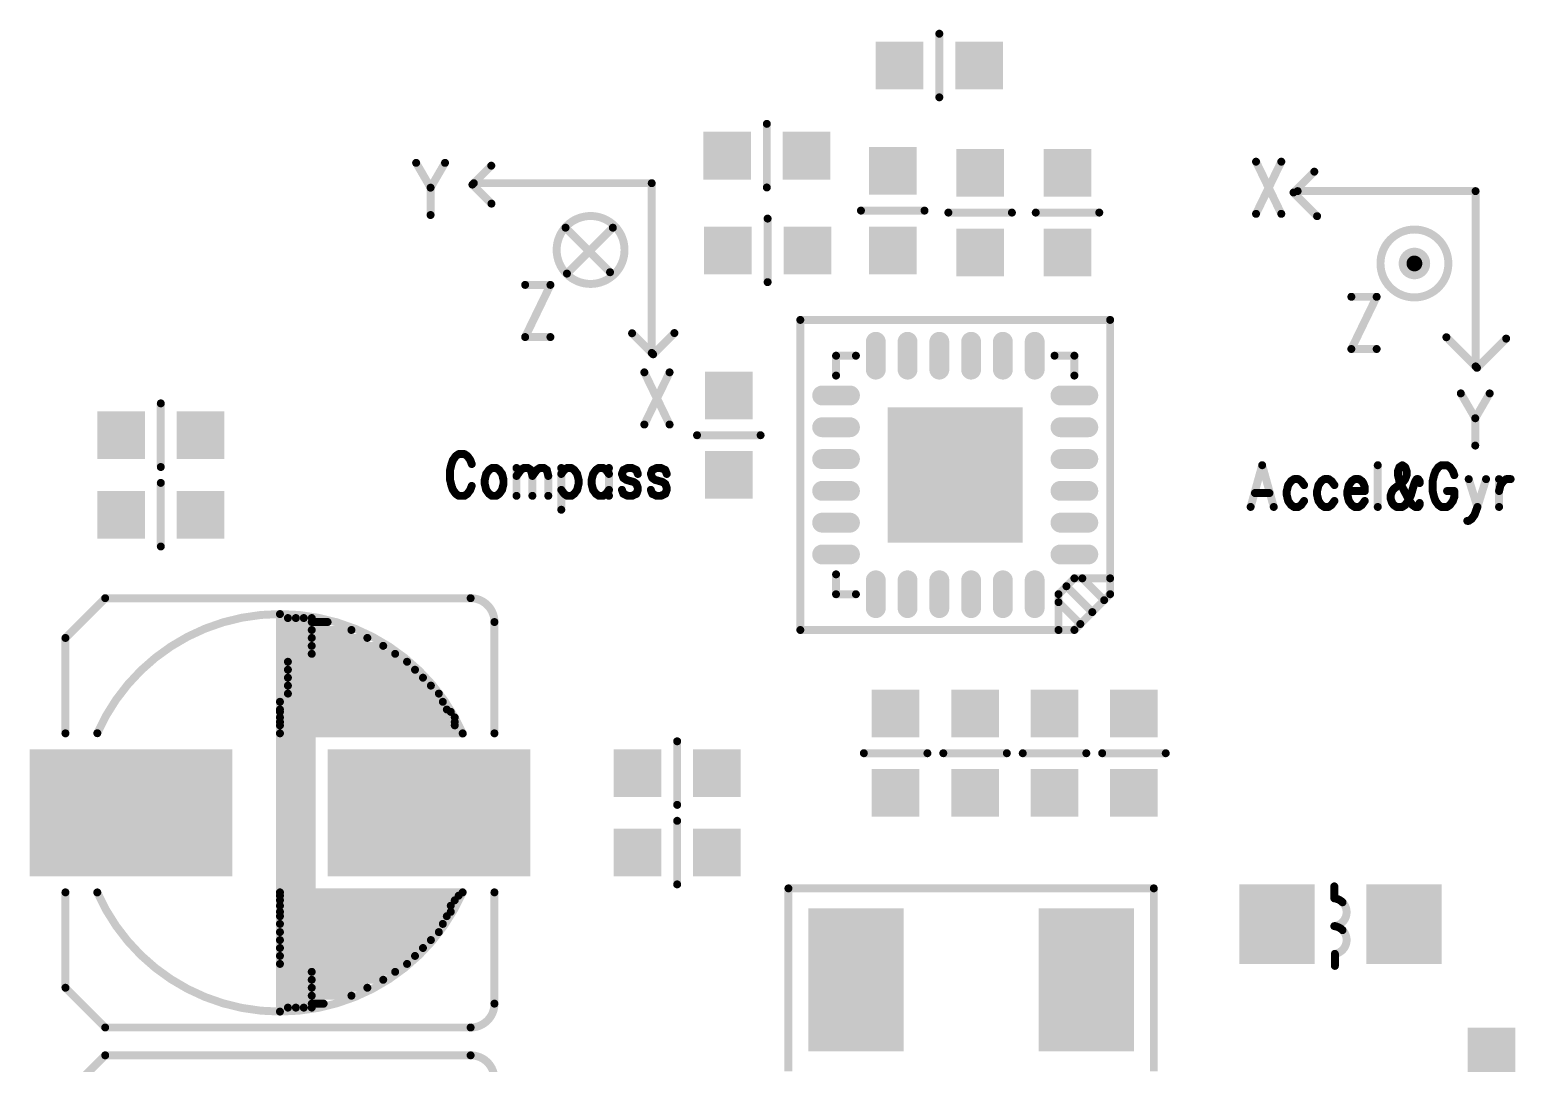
# Model space of a CAD drawing. Extents: x 97 to 206, y 100 to 175.
# Drawn here: x 140.85 to 159.55, y 130.1 to 143.1 of the extents above; entities that cross this region are included whole.
import ezdxf

# ---------------------------------------------------------------- set-up
doc = ezdxf.new("R2010")
doc.units = 0
doc.layers.get('0').update_dxf_attribs({"linetype": 'CONTINUOUS'})
doc.layers.add('MASK-TOP_PHO', color=10, linetype='CONTINUOUS')
doc.layers.add('SILK-TOP_PHO', color=9, linetype='CONTINUOUS')

# ---------------------------------------------------------------- blocks, each defined once
blk = doc.blocks.new('ROUND_1')
at = {"const_width": 0.050038}
blk.add_lwpolyline([(-0.025018, 0, 1), (0.025018, 0, 1)], format="xyb", close=True, dxfattribs=at)
blk = doc.blocks.new('SQUARE_191')
blk.add_solid([(0.299974, 0.299974), (0.299974, -0.299974), (-0.299974, 0.299974), (-0.299974, -0.299974)])
blk = doc.blocks.new('SQUARE_195')
blk.add_solid([(0.85001, 0.85001), (0.85001, -0.85001), (-0.85001, 0.85001), (-0.85001, -0.85001)])
blk = doc.blocks.new('SQUARE_28')
blk.add_solid([(0.799972, 0.799972), (0.799972, -0.799972), (-0.799972, 0.799972), (-0.799972, -0.799972)])
blk = doc.blocks.new('SQUARE_48')
blk.add_solid([(0.599948, 0.599948), (0.599948, -0.599948), (-0.599948, 0.599948), (-0.599948, -0.599948)])
blk = doc.blocks.new('SQUARE_166')
blk.add_solid([(0.47498, 0.47498), (0.47498, -0.47498), (-0.47498, 0.47498), (-0.47498, -0.47498)])
blk = doc.blocks.new('ROUND_194')
at = {"const_width": 0.124968}
blk.add_lwpolyline([(-0.062484, 0, 1), (0.062484, 0, 1)], format="xyb", close=True, dxfattribs=at)

msp = doc.modelspace()

# ---------------------------------------------------------------- linework, layer by layer
at = {"layer": 'MASK-TOP_PHO'}
for points, const_width in [([(151.500078, 138.82497), (151.500078, 139.174982)], 0.249936), ([(151.899874, 138.82497), (151.899874, 139.174982)], 0.249936), ([(152.299924, 138.82497), (152.299924, 139.174982)], 0.249936), ([(152.699974, 138.82497), (152.699974, 139.174982)], 0.249936), ([(153.100024, 138.82497), (153.100024, 139.174982)], 0.249936), ([(153.500074, 138.82497), (153.500074, 139.174982)], 0.249936), ([(151.174958, 138.500104), (150.824946, 138.500104)], 0.249936), ([(154.174952, 138.500104), (153.82494, 138.500104)], 0.249936), ([(151.174958, 138.100054), (150.824946, 138.100054)], 0.249936), ([(154.174952, 138.100054), (153.82494, 138.100054)], 0.249936), ([(151.174958, 137.700004), (150.824946, 137.700004)], 0.249936), ([(154.174952, 137.700004), (153.82494, 137.700004)], 0.249936), ([(151.174958, 137.299954), (150.824946, 137.299954)], 0.249936), ([(154.174952, 137.299954), (153.82494, 137.299954)], 0.249936), ([(151.174958, 136.899904), (150.824946, 136.899904)], 0.249936), ([(154.174952, 136.899904), (153.82494, 136.899904)], 0.249936), ([(151.174958, 136.500108), (150.824946, 136.500108)], 0.249936), ([(154.174952, 136.500108), (153.82494, 136.500108)], 0.249936), ([(151.500078, 135.824976), (151.500078, 136.174988)], 0.249936), ([(151.899874, 135.824976), (151.899874, 136.174988)], 0.249936), ([(152.299924, 135.824976), (152.299924, 136.174988)], 0.249936), ([(152.699974, 135.824976), (152.699974, 136.174988)], 0.249936), ([(153.100024, 135.824976), (153.100024, 136.174988)], 0.249936), ([(153.500074, 135.824976), (153.500074, 136.174988)], 0.249936), ([(142.599918, 133.249924), (141.649958, 133.249924)], 1.599944), ([(146.349974, 133.249924), (145.400014, 133.249924)], 1.599944), ([(156.550106, 131.875022), (156.550106, 131.824984)], 0.94996), ([(158.150052, 131.875022), (158.150052, 131.824984)], 0.94996), ([(151.249888, 130.849878), (151.249888, 131.45008)], 1.199896), ([(154.15006, 130.849878), (154.15006, 131.45008)], 1.199896)]:
    msp.add_lwpolyline(points, dxfattribs=dict(at, const_width=const_width))
at = {"layer": 'SILK-TOP_PHO', "const_width": 0.100076}
for points in [[(152.299924, 142.249906), (152.299924, 143.050006)], [(150.128478, 141.116304), (150.128478, 141.91615)], [(145.713958, 141.425676), (145.895822, 141.113256)], [(146.077686, 141.425676), (145.895822, 141.113256)], [(146.422618, 141.152626), (146.660108, 141.390116)], [(156.604462, 140.784326), (156.286454, 141.440662)], [(156.286454, 140.784326), (156.604462, 141.440662)], [(146.662394, 140.912596), (146.422618, 141.152626)], [(148.679916, 141.169898), (146.43989, 141.169898)], [(148.679916, 139.035028), (148.679916, 141.169898)], [(156.757624, 141.05255), (157.020006, 141.314932)], [(145.895822, 141.113256), (145.895822, 140.769594)], [(157.055058, 140.755116), (156.757624, 141.05255)], [(159.049974, 141.070076), (156.809948, 141.070076)], [(159.049974, 138.865102), (159.049974, 141.070076)], [(151.313388, 140.824966), (152.113488, 140.824966)], [(152.413462, 140.800074), (153.213562, 140.800074)], [(153.513536, 140.800074), (154.313382, 140.800074)], [(148.154898, 140.050012), (147.595082, 140.610082)], [(147.612608, 140.032486), (148.18995, 140.610082)], [(150.138384, 139.925044), (150.138384, 140.72489)], [(147.08632, 139.234418), (147.404582, 139.8905)], [(147.404582, 139.8905), (147.08632, 139.8905)], [(157.48635, 139.084304), (157.804612, 139.74064)], [(157.804612, 139.74064), (157.48635, 139.74064)], [(148.697442, 139.017502), (148.43252, 139.282424)], [(148.964904, 139.284964), (148.697442, 139.017502)], [(150.550118, 135.549894), (150.550118, 139.450064)], [(150.550118, 139.450064), (154.450034, 139.450064)], [(154.450034, 139.450064), (154.450034, 135.999982)], [(147.404582, 139.234418), (147.08632, 139.234418)], [(157.804612, 139.084304), (157.48635, 139.084304)], [(159.0675, 138.847576), (158.682436, 139.232386)], [(159.435038, 139.215114), (159.0675, 138.847576)], [(150.999952, 138.75004), (150.999952, 138.999976)], [(150.999952, 138.999976), (151.249888, 138.999976)], [(153.75001, 138.999976), (153.999946, 138.999976)], [(153.999946, 138.999976), (153.999946, 138.75004)], [(148.904452, 138.134344), (148.586444, 138.79068)], [(148.586444, 138.134344), (148.904452, 138.79068)], [(158.864046, 138.525758), (159.045656, 138.213338)], [(159.22752, 138.525758), (159.045656, 138.213338)], [(142.500096, 137.599928), (142.500096, 138.400028)], [(159.045656, 138.213338), (159.045656, 137.869422)], [(150.049992, 137.999978), (149.249892, 137.999978)], [(146.159474, 137.63752), (146.141186, 137.56259)], [(146.177508, 137.687558), (146.159474, 137.63752)], [(146.21383, 137.737596), (146.177508, 137.687558)], [(146.250406, 137.762488), (146.21383, 137.737596)], [(146.32305, 137.762488), (146.250406, 137.762488)], [(146.359372, 137.737596), (146.32305, 137.762488)], [(146.395694, 137.687558), (146.359372, 137.737596)], [(146.413982, 137.63752), (146.395694, 137.687558)], [(146.66849, 137.587482), (146.632168, 137.56259)], [(146.7231, 137.587482), (146.66849, 137.587482)], [(146.759422, 137.56259), (146.7231, 137.587482)], [(146.977608, 137.587482), (146.977608, 137.23747)], [(147.032218, 137.56259), (147.06854, 137.587482)], [(147.06854, 137.587482), (147.122896, 137.587482)], [(147.122896, 137.587482), (147.159472, 137.56259)], [(147.232116, 137.56259), (147.268438, 137.587482)], [(147.268438, 137.587482), (147.323048, 137.587482)], [(147.323048, 137.587482), (147.35937, 137.56259)], [(147.541234, 137.587482), (147.541234, 137.062464)], [(147.577556, 137.56259), (147.613878, 137.587482)], [(147.613878, 137.587482), (147.668488, 137.587482)], [(147.668488, 137.587482), (147.70481, 137.56259)], [(148.013928, 137.587482), (147.977606, 137.56259)], [(148.068538, 137.587482), (148.013928, 137.587482)], [(148.10486, 137.56259), (148.068538, 137.587482)], [(148.141182, 137.587482), (148.141182, 137.23747)], [(148.377656, 137.587482), (148.323046, 137.56259)], [(148.432012, 137.587482), (148.377656, 137.587482)], [(148.486622, 137.56259), (148.432012, 137.587482)], [(148.74113, 137.587482), (148.686774, 137.56259)], [(148.79574, 137.587482), (148.74113, 137.587482)], [(148.85035, 137.56259), (148.79574, 137.587482)], [(156.363924, 137.622534), (156.218382, 137.097516)], [(156.363924, 137.622534), (156.509466, 137.097516)], [(157.818582, 137.622534), (157.818582, 137.097516)], [(158.091124, 137.597642), (158.07309, 137.547604)], [(158.127446, 137.622534), (158.091124, 137.597642)], [(158.164022, 137.597642), (158.127446, 137.622534)], [(158.182056, 137.547604), (158.164022, 137.597642)], [(158.582106, 137.597642), (158.545784, 137.547604)], [(158.618428, 137.622534), (158.582106, 137.597642)], [(158.691072, 137.622534), (158.618428, 137.622534)], [(158.727648, 137.597642), (158.691072, 137.622534)], [(158.76397, 137.547604), (158.727648, 137.597642)], [(142.500096, 136.59993), (142.500096, 137.40003)], [(146.141186, 137.56259), (146.141186, 137.437622)], [(146.141186, 137.437622), (146.159474, 137.362438)], [(146.595846, 137.512552), (146.577558, 137.437622)], [(146.577558, 137.437622), (146.577558, 137.387584)], [(146.632168, 137.56259), (146.595846, 137.512552)], [(146.795744, 137.512552), (146.759422, 137.56259)], [(146.814032, 137.437622), (146.795744, 137.512552)], [(146.814032, 137.387584), (146.814032, 137.437622)], [(146.977608, 137.487406), (147.032218, 137.56259)], [(147.159472, 137.56259), (147.177506, 137.487406)], [(147.177506, 137.487406), (147.232116, 137.56259)], [(147.177506, 137.487406), (147.177506, 137.23747)], [(147.35937, 137.56259), (147.377658, 137.487406)], [(147.377658, 137.487406), (147.377658, 137.23747)], [(147.541234, 137.512552), (147.577556, 137.56259)], [(147.70481, 137.56259), (147.741132, 137.512552)], [(147.741132, 137.512552), (147.75942, 137.437622)], [(147.75942, 137.437622), (147.75942, 137.387584)], [(147.941284, 137.512552), (147.922996, 137.437622)], [(147.922996, 137.437622), (147.922996, 137.387584)], [(147.977606, 137.56259), (147.941284, 137.512552)], [(148.141182, 137.512552), (148.10486, 137.56259)], [(148.323046, 137.56259), (148.304758, 137.512552)], [(148.304758, 137.512552), (148.323046, 137.462514)], [(148.323046, 137.462514), (148.359368, 137.437622)], [(148.359368, 137.437622), (148.4503, 137.412476)], [(148.4503, 137.412476), (148.486622, 137.387584)], [(148.50491, 137.512552), (148.486622, 137.56259)], [(148.686774, 137.56259), (148.668486, 137.512552)], [(148.668486, 137.512552), (148.686774, 137.462514)], [(148.686774, 137.462514), (148.723096, 137.437622)], [(148.723096, 137.437622), (148.814028, 137.412476)], [(148.814028, 137.412476), (148.85035, 137.387584)], [(148.868384, 137.512552), (148.85035, 137.56259)], [(156.727652, 137.422636), (156.691076, 137.372598)], [(156.763974, 137.447528), (156.727652, 137.422636)], [(156.818584, 137.447528), (156.763974, 137.447528)], [(156.854906, 137.422636), (156.818584, 137.447528)], [(156.891228, 137.372598), (156.854906, 137.422636)], [(157.109414, 137.422636), (157.073092, 137.372598)], [(157.145736, 137.447528), (157.109414, 137.422636)], [(157.200346, 137.447528), (157.145736, 137.447528)], [(157.236668, 137.422636), (157.200346, 137.447528)], [(157.27299, 137.372598), (157.236668, 137.422636)], [(157.491176, 137.422636), (157.454854, 137.372598)], [(157.527498, 137.447528), (157.491176, 137.422636)], [(157.582108, 137.447528), (157.527498, 137.447528)], [(157.61843, 137.422636), (157.582108, 137.447528)], [(157.636718, 137.39749), (157.61843, 137.422636)], [(157.654752, 137.347706), (157.636718, 137.39749)], [(158.01848, 137.32256), (158.145734, 137.422636)], [(158.07309, 137.547604), (158.07309, 137.497566)], [(158.07309, 137.497566), (158.091124, 137.422636)], [(158.091124, 137.422636), (158.127446, 137.347706)], [(158.145734, 137.422636), (158.164022, 137.447528)], [(158.164022, 137.447528), (158.182056, 137.497566)], [(158.182056, 137.497566), (158.182056, 137.547604)], [(158.291276, 137.422636), (158.272988, 137.372598)], [(158.30931, 137.447528), (158.291276, 137.422636)], [(158.327598, 137.447528), (158.30931, 137.447528)], [(158.345632, 137.422636), (158.327598, 137.447528)], [(158.345632, 137.39749), (158.345632, 137.422636)], [(158.527496, 137.497566), (158.509462, 137.422636)], [(158.509462, 137.422636), (158.509462, 137.297668)], [(158.545784, 137.547604), (158.527496, 137.497566)], [(158.782004, 137.497566), (158.76397, 137.547604)], [(158.963868, 137.447528), (159.073088, 137.097516)], [(159.182054, 137.447528), (159.073088, 137.097516)], [(159.34563, 137.447528), (159.34563, 137.097516)], [(159.363918, 137.372598), (159.40024, 137.422636)], [(159.40024, 137.422636), (159.436562, 137.447528)], [(159.436562, 137.447528), (159.491172, 137.447528)], [(146.159474, 137.362438), (146.177508, 137.3124)], [(146.177508, 137.3124), (146.21383, 137.262616)], [(146.21383, 137.262616), (146.250406, 137.23747)], [(146.250406, 137.23747), (146.32305, 137.23747)], [(146.32305, 137.23747), (146.359372, 137.262616)], [(146.359372, 137.262616), (146.395694, 137.3124)], [(146.395694, 137.3124), (146.413982, 137.362438)], [(146.577558, 137.387584), (146.595846, 137.3124)], [(146.595846, 137.3124), (146.632168, 137.262616)], [(146.632168, 137.262616), (146.66849, 137.23747)], [(146.66849, 137.23747), (146.7231, 137.23747)], [(146.7231, 137.23747), (146.759422, 137.262616)], [(146.759422, 137.262616), (146.795744, 137.3124)], [(146.795744, 137.3124), (146.814032, 137.387584)], [(147.577556, 137.262616), (147.541234, 137.3124)], [(147.613878, 137.23747), (147.577556, 137.262616)], [(147.668488, 137.23747), (147.613878, 137.23747)], [(147.70481, 137.262616), (147.668488, 137.23747)], [(147.741132, 137.3124), (147.70481, 137.262616)], [(147.75942, 137.387584), (147.741132, 137.3124)], [(147.922996, 137.387584), (147.941284, 137.3124)], [(147.941284, 137.3124), (147.977606, 137.262616)], [(147.977606, 137.262616), (148.013928, 137.23747)], [(148.013928, 137.23747), (148.068538, 137.23747)], [(148.068538, 137.23747), (148.10486, 137.262616)], [(148.10486, 137.262616), (148.141182, 137.3124)], [(148.323046, 137.262616), (148.304758, 137.3124)], [(148.377656, 137.23747), (148.323046, 137.262616)], [(148.432012, 137.23747), (148.377656, 137.23747)], [(148.486622, 137.262616), (148.432012, 137.23747)], [(148.486622, 137.387584), (148.50491, 137.337546)], [(148.50491, 137.3124), (148.486622, 137.262616)], [(148.50491, 137.337546), (148.50491, 137.3124)], [(148.686774, 137.262616), (148.668486, 137.3124)], [(148.74113, 137.23747), (148.686774, 137.262616)], [(148.79574, 137.23747), (148.74113, 137.23747)], [(148.85035, 137.262616), (148.79574, 137.23747)], [(148.85035, 137.387584), (148.868384, 137.337546)], [(148.868384, 137.3124), (148.85035, 137.262616)], [(148.868384, 137.337546), (148.868384, 137.3124)], [(156.272992, 137.272522), (156.454856, 137.272522)], [(156.691076, 137.372598), (156.673042, 137.297668)], [(156.673042, 137.297668), (156.673042, 137.24763)], [(156.673042, 137.24763), (156.691076, 137.1727)], [(157.073092, 137.372598), (157.054804, 137.297668)], [(157.054804, 137.297668), (157.054804, 137.24763)], [(157.054804, 137.24763), (157.073092, 137.1727)], [(157.454854, 137.372598), (157.436566, 137.297668)], [(157.436566, 137.297668), (157.654752, 137.297668)], [(157.436566, 137.297668), (157.436566, 137.24763)], [(157.436566, 137.24763), (157.454854, 137.1727)], [(157.654752, 137.297668), (157.654752, 137.347706)], [(157.982158, 137.24763), (158.000192, 137.297668)], [(157.982158, 137.197592), (157.982158, 137.24763)], [(158.000192, 137.297668), (158.01848, 137.32256)], [(158.127446, 137.347706), (158.218378, 137.1727)], [(158.236666, 137.24763), (158.200344, 137.1727)], [(158.272988, 137.372598), (158.236666, 137.24763)], [(158.509462, 137.297668), (158.527496, 137.222484)], [(158.527496, 137.222484), (158.545784, 137.1727)], [(158.691072, 137.297668), (158.782004, 137.297668)], [(158.76397, 137.1727), (158.782004, 137.222484)], [(158.782004, 137.222484), (158.782004, 137.297668)], [(159.34563, 137.297668), (159.363918, 137.372598)], [(156.691076, 137.1727), (156.727652, 137.122662)], [(156.727652, 137.122662), (156.763974, 137.097516)], [(156.763974, 137.097516), (156.818584, 137.097516)], [(156.818584, 137.097516), (156.854906, 137.122662)], [(156.854906, 137.122662), (156.891228, 137.1727)], [(157.073092, 137.1727), (157.109414, 137.122662)], [(157.109414, 137.122662), (157.145736, 137.097516)], [(157.145736, 137.097516), (157.200346, 137.097516)], [(157.200346, 137.097516), (157.236668, 137.122662)], [(157.236668, 137.122662), (157.27299, 137.1727)], [(157.454854, 137.1727), (157.491176, 137.122662)], [(157.491176, 137.122662), (157.527498, 137.097516)], [(157.527498, 137.097516), (157.582108, 137.097516)], [(157.582108, 137.097516), (157.61843, 137.122662)], [(157.61843, 137.122662), (157.654752, 137.1727)], [(158.000192, 137.147554), (157.982158, 137.197592)], [(158.01848, 137.122662), (158.000192, 137.147554)], [(158.054802, 137.097516), (158.01848, 137.122662)], [(158.127446, 137.097516), (158.054802, 137.097516)], [(158.164022, 137.122662), (158.127446, 137.097516)], [(158.200344, 137.1727), (158.164022, 137.122662)], [(158.218378, 137.1727), (158.254954, 137.122662)], [(158.254954, 137.122662), (158.291276, 137.097516)], [(158.291276, 137.097516), (158.327598, 137.097516)], [(158.327598, 137.097516), (158.345632, 137.122662)], [(158.345632, 137.122662), (158.345632, 137.147554)], [(158.545784, 137.1727), (158.582106, 137.122662)], [(158.582106, 137.122662), (158.618428, 137.097516)], [(158.618428, 137.097516), (158.691072, 137.097516)], [(158.691072, 137.097516), (158.727648, 137.122662)], [(158.727648, 137.122662), (158.76397, 137.1727)], [(159.073088, 137.097516), (159.036766, 136.997694)], [(158.963868, 136.92251), (158.945834, 136.92251)], [(159.00019, 136.947656), (158.963868, 136.92251)], [(159.036766, 136.997694), (159.00019, 136.947656)], [(150.999952, 135.999982), (150.999952, 136.249918)], [(153.999946, 136.19988), (153.800048, 135.999982)], [(153.900124, 136.100058), (154.22499, 135.774938)], [(153.999946, 136.19988), (154.450034, 136.19988)], [(154.100022, 136.19988), (154.375104, 135.925052)], [(141.800072, 135.949944), (141.299946, 135.450072)], [(146.400012, 135.949944), (141.800072, 135.949944)], [(151.249888, 135.999982), (150.999952, 135.999982)], [(153.800048, 135.999982), (153.800048, 135.549894)], [(153.800048, 135.899906), (154.074876, 135.625078)], [(154.450034, 135.999982), (153.999946, 135.549894)], [(143.999966, 130.750056), (143.999966, 135.750046)], [(144.100042, 130.800094), (144.100042, 135.700008)], [(144.200118, 135.700008), (144.200118, 130.800094)], [(144.29994, 130.800094), (144.29994, 135.700008)], [(144.400016, 130.800094), (144.400016, 135.700008)], [(144.400016, 135.64997), (144.599914, 135.64997)], [(144.400016, 135.549894), (144.899888, 135.549894)], [(146.699986, 134.249922), (146.699986, 135.64997)], [(153.999946, 135.549894), (150.550118, 135.549894)], [(141.299946, 135.450072), (141.299946, 134.249922)], [(144.400016, 135.450072), (145.10004, 135.450072)], [(144.400016, 135.349996), (145.299938, 135.349996)], [(144.100042, 135.150098), (145.599912, 135.150098)], [(144.400016, 135.24992), (145.450052, 135.24992)], [(144.100042, 135.050022), (145.699988, 135.050022)], [(144.100042, 134.949946), (145.800064, 134.949946)], [(144.100042, 134.850124), (145.899886, 134.850124)], [(143.999966, 134.646924), (146.05, 134.646924)], [(144.100042, 134.750048), (145.999962, 134.750048)], [(143.999966, 134.549896), (146.100038, 134.549896)], [(143.999966, 134.519924), (146.150076, 134.519924)], [(146.200114, 134.450074), (143.999966, 134.450074)], [(143.999966, 134.392924), (146.200114, 134.392924)], [(143.999966, 134.349998), (146.200114, 134.349998)], [(143.999966, 134.249922), (146.299936, 134.249922)], [(148.999956, 133.35), (148.999956, 134.1501)], [(152.150064, 133.999986), (151.349964, 133.999986)], [(153.150062, 133.999986), (152.349962, 133.999986)], [(154.15006, 133.999986), (153.34996, 133.999986)], [(155.150058, 133.999986), (154.349958, 133.999986)], [(148.999956, 133.150102), (148.999956, 132.350002)], [(141.299946, 132.249926), (141.299946, 131.05003)], [(146.299936, 132.249926), (143.999966, 132.249926)], [(143.999966, 132.208524), (146.249898, 132.208524)], [(146.699986, 130.849878), (146.699986, 132.249926)], [(154.999944, 132.299964), (150.400004, 132.299964)], [(150.400004, 132.299964), (150.400004, 129.999994)], [(154.999944, 129.999994), (154.999944, 132.299964)], [(157.271974, 132.174996), (157.271974, 132.32511)], [(146.200114, 132.150104), (143.999966, 132.150104)], [(143.999966, 132.081524), (146.150076, 132.081524)], [(143.999966, 132.005324), (146.150076, 132.005324)], [(143.999966, 131.949952), (146.100038, 131.949952)], [(143.999966, 131.852924), (146.05, 131.852924)], [(157.271974, 131.824984), (157.279086, 131.826)], [(143.999966, 131.750054), (145.999962, 131.750054)], [(143.999966, 131.649978), (145.899886, 131.649978)], [(143.999966, 131.549902), (145.800064, 131.549902)], [(143.999966, 131.45008), (145.699988, 131.45008)], [(157.279086, 131.325112), (157.279086, 131.475988)], [(143.999966, 131.350004), (145.599912, 131.350004)], [(144.400016, 131.249928), (145.450052, 131.249928)], [(141.299946, 131.05003), (141.800072, 130.549904)], [(144.400016, 131.150106), (145.299938, 131.150106)], [(144.400016, 131.05003), (145.10004, 131.05003)], [(144.400016, 130.949954), (144.899888, 130.949954)], [(144.400016, 130.849878), (144.549876, 130.849878)], [(141.800072, 130.549904), (146.400012, 130.549904)], [(141.800072, 130.199892), (141.299946, 129.70002)], [(146.400012, 130.199892), (141.800072, 130.199892)]]:
    msp.add_lwpolyline(points, dxfattribs=at)
for points in [[(147.482814, 140.32992, 1), (148.33727, 140.32992, 1)], [(157.852872, 140.159994, 1), (158.707328, 140.159994, 1)], [(158.131764, 140.159994, 1), (158.428436, 140.159994, 1)], [(158.201868, 140.159994, 1), (158.358332, 140.159994, 1)], [(158.230824, 140.159994, 1), (158.329376, 140.159994, 1)], [(158.245302, 140.159994, 1), (158.314898, 140.159994, 1)]]:
    msp.add_lwpolyline(points, format="xyb", close=True, dxfattribs=at)
for points in [[(146.699986, 135.64997, 0.4142136), (146.400012, 135.949944)], [(146.300952, 134.247636, 0.6524818), (141.700758, 134.2517)], [(141.700504, 132.249164, 0.6518979), (146.299682, 132.249164)], [(157.375098, 132.124958, 0.1665041), (157.271982, 132.175068)], [(157.279086, 131.826, 0.6090182), (157.375098, 132.124958)], [(157.375098, 131.774946, 0.1665041), (157.271982, 131.825056)], [(157.279086, 131.475988, 0.6090182), (157.375098, 131.774946)], [(146.400012, 130.549904, 0.4142136), (146.699986, 130.849878)], [(146.699986, 129.899918, 0.4142136), (146.400012, 130.199892)]]:
    msp.add_lwpolyline(points, format="xyb", dxfattribs=at)

# ---------------------------------------------------------------- block references
at = {"layer": 'MASK-TOP_PHO'}
for name, p in [('SQUARE_191', (151.800052, 142.649956)), ('SQUARE_191', (152.80005, 142.649956)), ('SQUARE_191', (149.628352, 141.5161)), ('SQUARE_191', (150.62835, 141.5161)), ('SQUARE_191', (151.713438, 141.325092)), ('SQUARE_191', (152.813512, 141.299946)), ('SQUARE_191', (153.913586, 141.299946)), ('SQUARE_191', (149.638512, 140.325094)), ('SQUARE_191', (150.63851, 140.325094)), ('SQUARE_191', (151.713438, 140.325094)), ('SQUARE_191', (152.813512, 140.299948)), ('SQUARE_191', (153.913586, 140.299948)), ('ROUND_194', (151.500078, 139.174982)), ('ROUND_194', (151.899874, 139.174982)), ('ROUND_194', (152.299924, 139.174982)), ('ROUND_194', (152.699974, 139.174982)), ('ROUND_194', (153.100024, 139.174982)), ('ROUND_194', (153.500074, 139.174982)), ('ROUND_194', (151.500078, 138.82497)), ('ROUND_194', (151.899874, 138.82497)), ('ROUND_194', (152.299924, 138.82497)), ('ROUND_194', (152.699974, 138.82497)), ('ROUND_194', (153.100024, 138.82497)), ('ROUND_194', (153.500074, 138.82497)), ('SQUARE_191', (149.649942, 138.500104)), ('ROUND_194', (150.824946, 138.500104)), ('ROUND_194', (151.174958, 138.500104)), ('ROUND_194', (153.82494, 138.500104)), ('ROUND_194', (154.174952, 138.500104)), ('SQUARE_191', (141.99997, 137.999978)), ('SQUARE_191', (142.999968, 137.999978)), ('ROUND_194', (150.824946, 138.100054)), ('ROUND_194', (151.174958, 138.100054)), ('SQUARE_195', (152.500076, 137.500106)), ('ROUND_194', (153.82494, 138.100054)), ('ROUND_194', (154.174952, 138.100054)), ('ROUND_194', (150.824946, 137.700004)), ('ROUND_194', (151.174958, 137.700004)), ('ROUND_194', (153.82494, 137.700004)), ('ROUND_194', (154.174952, 137.700004)), ('SQUARE_191', (149.649942, 137.500106)), ('SQUARE_191', (141.99997, 136.99998)), ('SQUARE_191', (142.999968, 136.99998)), ('ROUND_194', (150.824946, 137.299954)), ('ROUND_194', (151.174958, 137.299954)), ('ROUND_194', (153.82494, 137.299954)), ('ROUND_194', (154.174952, 137.299954)), ('ROUND_194', (150.824946, 136.899904)), ('ROUND_194', (151.174958, 136.899904)), ('ROUND_194', (153.82494, 136.899904)), ('ROUND_194', (154.174952, 136.899904)), ('ROUND_194', (150.824946, 136.500108)), ('ROUND_194', (151.174958, 136.500108)), ('ROUND_194', (153.82494, 136.500108)), ('ROUND_194', (154.174952, 136.500108)), ('ROUND_194', (151.500078, 136.174988)), ('ROUND_194', (151.899874, 136.174988)), ('ROUND_194', (152.299924, 136.174988)), ('ROUND_194', (152.699974, 136.174988)), ('ROUND_194', (153.100024, 136.174988)), ('ROUND_194', (153.500074, 136.174988)), ('ROUND_194', (151.500078, 135.824976)), ('ROUND_194', (151.899874, 135.824976)), ('ROUND_194', (152.299924, 135.824976)), ('ROUND_194', (152.699974, 135.824976)), ('ROUND_194', (153.100024, 135.824976)), ('ROUND_194', (153.500074, 135.824976)), ('SQUARE_191', (151.750014, 134.500112)), ('SQUARE_191', (152.750012, 134.500112)), ('SQUARE_191', (153.75001, 134.500112)), ('SQUARE_191', (154.750008, 134.500112)), ('SQUARE_28', (141.649958, 133.249924)), ('SQUARE_28', (142.599918, 133.249924)), ('SQUARE_28', (145.400014, 133.249924)), ('SQUARE_28', (146.349974, 133.249924)), ('SQUARE_191', (148.500084, 133.75005)), ('SQUARE_191', (149.500082, 133.75005)), ('SQUARE_191', (151.750014, 133.500114)), ('SQUARE_191', (152.750012, 133.500114)), ('SQUARE_191', (153.75001, 133.500114)), ('SQUARE_191', (154.750008, 133.500114)), ('SQUARE_191', (148.500084, 132.750052)), ('SQUARE_191', (149.500082, 132.750052)), ('SQUARE_166', (156.550106, 131.875022)), ('SQUARE_166', (156.550106, 131.824984)), ('SQUARE_166', (158.150052, 131.875022)), ('SQUARE_166', (158.150052, 131.824984)), ('SQUARE_48', (151.249888, 131.45008)), ('SQUARE_48', (154.15006, 131.45008)), ('SQUARE_48', (151.249888, 130.849878)), ('SQUARE_48', (154.15006, 130.849878)), ('SQUARE_191', (159.249872, 130.24993))]:
    msp.add_blockref(name, p, dxfattribs=at)
at = {"layer": 'SILK-TOP_PHO'}
for p in [(152.299924, 143.050006), (152.299924, 142.249906), (150.128478, 141.91615), (145.713958, 141.425676), (146.077686, 141.425676), (146.660108, 141.390116), (156.286454, 141.440662), (156.604462, 141.440662), (146.422618, 141.152626), (146.43989, 141.169898), (148.679916, 141.169898), (157.020006, 141.314932), (145.895822, 141.113256), (145.895822, 141.113256), (150.128478, 141.116304), (156.757624, 141.05255), (156.809948, 141.070076), (159.049974, 141.070076), (145.895822, 140.769594), (146.662394, 140.912596), (151.313388, 140.824966), (152.113488, 140.824966), (152.413462, 140.800074), (153.213562, 140.800074), (153.513536, 140.800074), (154.313382, 140.800074), (156.286454, 140.784326), (156.604462, 140.784326), (147.595082, 140.610082), (148.18995, 140.610082), (150.138384, 140.72489), (157.055058, 140.755116), (147.612608, 140.032486), (148.154898, 140.050012), (147.08632, 139.8905), (147.404582, 139.8905), (147.404582, 139.8905), (150.138384, 139.925044), (157.48635, 139.74064), (157.804612, 139.74064), (157.804612, 139.74064), (148.43252, 139.282424), (148.964904, 139.284964), (150.550118, 139.450064), (154.450034, 139.450064), (147.08632, 139.234418), (147.08632, 139.234418), (147.404582, 139.234418), (157.48635, 139.084304), (157.48635, 139.084304), (157.804612, 139.084304), (158.682436, 139.232386), (159.435038, 139.215114), (148.679916, 139.035028), (148.697442, 139.017502), (150.999952, 138.999976), (151.249888, 138.999976), (153.75001, 138.999976), (153.999946, 138.999976), (148.586444, 138.79068), (148.904452, 138.79068), (150.999952, 138.75004), (153.999946, 138.75004), (159.049974, 138.865102), (159.0675, 138.847576), (158.864046, 138.525758), (159.22752, 138.525758), (142.500096, 138.400028), (159.045656, 138.213338), (159.045656, 138.213338), (148.586444, 138.134344), (148.904452, 138.134344), (149.249892, 137.999978), (150.049992, 137.999978), (159.045656, 137.869422), (142.500096, 137.599928), (146.159474, 137.63752), (146.177508, 137.687558), (146.21383, 137.737596), (146.250406, 137.762488), (146.32305, 137.762488), (146.359372, 137.737596), (146.395694, 137.687558), (146.413982, 137.63752), (146.66849, 137.587482), (146.66849, 137.587482), (146.7231, 137.587482), (146.977608, 137.587482), (147.06854, 137.587482), (147.122896, 137.587482), (147.268438, 137.587482), (147.323048, 137.587482), (147.541234, 137.587482), (147.613878, 137.587482), (147.668488, 137.587482), (148.013928, 137.587482), (148.068538, 137.587482), (148.141182, 137.587482), (148.377656, 137.587482), (148.432012, 137.587482), (148.74113, 137.587482), (148.79574, 137.587482), (156.363924, 137.622534), (156.363924, 137.622534), (157.818582, 137.622534), (158.091124, 137.597642), (158.127446, 137.622534), (158.164022, 137.597642), (158.582106, 137.597642), (158.618428, 137.622534), (158.691072, 137.622534), (158.691072, 137.622534), (158.727648, 137.597642), (142.500096, 137.40003), (146.141186, 137.56259), (146.141186, 137.437622), (146.577558, 137.437622), (146.595846, 137.512552), (146.632168, 137.56259), (146.759422, 137.56259), (146.795744, 137.512552), (146.814032, 137.437622), (146.977608, 137.487406), (147.032218, 137.56259), (147.159472, 137.56259), (147.177506, 137.487406), (147.177506, 137.487406), (147.232116, 137.56259), (147.35937, 137.56259), (147.377658, 137.487406), (147.541234, 137.512552), (147.577556, 137.56259), (147.70481, 137.56259), (147.741132, 137.512552), (147.75942, 137.437622), (147.922996, 137.437622), (147.941284, 137.512552), (147.977606, 137.56259), (148.10486, 137.56259), (148.141182, 137.512552), (148.304758, 137.512552), (148.323046, 137.56259), (148.323046, 137.462514), (148.359368, 137.437622), (148.4503, 137.412476), (148.486622, 137.56259), (148.50491, 137.512552), (148.668486, 137.512552), (148.686774, 137.56259), (148.686774, 137.462514), (148.723096, 137.437622), (148.814028, 137.412476), (148.85035, 137.56259), (148.868384, 137.512552), (156.727652, 137.422636), (156.763974, 137.447528), (156.818584, 137.447528), (156.854906, 137.422636), (157.109414, 137.422636), (157.145736, 137.447528), (157.200346, 137.447528), (157.236668, 137.422636), (157.491176, 137.422636), (157.527498, 137.447528), (157.582108, 137.447528), (157.61843, 137.422636), (157.636718, 137.39749), (158.07309, 137.547604), (158.07309, 137.497566), (158.091124, 137.422636), (158.145734, 137.422636), (158.164022, 137.447528), (158.182056, 137.547604), (158.182056, 137.497566), (158.291276, 137.422636), (158.30931, 137.447528), (158.327598, 137.447528), (158.345632, 137.422636), (158.345632, 137.39749), (158.509462, 137.422636), (158.527496, 137.497566), (158.545784, 137.547604), (158.76397, 137.547604), (158.782004, 137.497566), (158.963868, 137.447528), (159.182054, 137.447528), (159.34563, 137.447528), (159.40024, 137.422636), (159.436562, 137.447528), (159.491172, 137.447528), (146.159474, 137.362438), (146.177508, 137.3124), (146.21383, 137.262616), (146.250406, 137.23747), (146.32305, 137.23747), (146.359372, 137.262616), (146.395694, 137.3124), (146.413982, 137.362438), (146.577558, 137.387584), (146.595846, 137.3124), (146.632168, 137.262616), (146.66849, 137.23747), (146.7231, 137.23747), (146.759422, 137.262616), (146.795744, 137.3124), (146.814032, 137.387584), (146.977608, 137.23747), (147.177506, 137.23747), (147.377658, 137.23747), (147.541234, 137.3124), (147.577556, 137.262616), (147.613878, 137.23747), (147.668488, 137.23747), (147.70481, 137.262616), (147.741132, 137.3124), (147.75942, 137.387584), (147.922996, 137.387584), (147.941284, 137.3124), (147.977606, 137.262616), (148.013928, 137.23747), (148.068538, 137.23747), (148.10486, 137.262616), (148.141182, 137.3124), (148.141182, 137.23747), (148.304758, 137.3124), (148.323046, 137.262616), (148.377656, 137.23747), (148.432012, 137.23747), (148.486622, 137.387584), (148.486622, 137.262616), (148.50491, 137.337546), (148.50491, 137.3124), (148.668486, 137.3124), (148.686774, 137.262616), (148.74113, 137.23747), (148.79574, 137.23747), (148.85035, 137.387584), (148.85035, 137.262616), (148.868384, 137.337546), (148.868384, 137.3124), (156.272992, 137.272522), (156.454856, 137.272522), (156.673042, 137.297668), (156.673042, 137.24763), (156.691076, 137.372598), (156.891228, 137.372598), (157.054804, 137.297668), (157.054804, 137.24763), (157.073092, 137.372598), (157.27299, 137.372598), (157.436566, 137.297668), (157.436566, 137.297668), (157.436566, 137.24763), (157.454854, 137.372598), (157.654752, 137.347706), (157.654752, 137.297668), (157.982158, 137.24763), (158.000192, 137.297668), (158.01848, 137.32256), (158.127446, 137.347706), (158.236666, 137.24763), (158.272988, 137.372598), (158.509462, 137.297668), (158.527496, 137.222484), (158.691072, 137.297668), (158.782004, 137.297668), (158.782004, 137.297668), (158.782004, 137.222484), (159.34563, 137.297668), (159.363918, 137.372598), (147.541234, 137.062464), (156.218382, 137.097516), (156.509466, 137.097516), (156.691076, 137.1727), (156.727652, 137.122662), (156.763974, 137.097516), (156.818584, 137.097516), (156.854906, 137.122662), (156.891228, 137.1727), (157.073092, 137.1727), (157.109414, 137.122662), (157.145736, 137.097516), (157.200346, 137.097516), (157.236668, 137.122662), (157.27299, 137.1727), (157.454854, 137.1727), (157.491176, 137.122662), (157.527498, 137.097516), (157.582108, 137.097516), (157.61843, 137.122662), (157.654752, 137.1727), (157.818582, 137.097516), (157.982158, 137.197592), (158.000192, 137.147554), (158.01848, 137.122662), (158.054802, 137.097516), (158.127446, 137.097516), (158.164022, 137.122662), (158.200344, 137.1727), (158.218378, 137.1727), (158.254954, 137.122662), (158.291276, 137.097516), (158.327598, 137.097516), (158.345632, 137.147554), (158.345632, 137.122662), (158.545784, 137.1727), (158.582106, 137.122662), (158.618428, 137.097516), (158.691072, 137.097516), (158.691072, 137.097516), (158.727648, 137.122662), (158.76397, 137.1727), (159.073088, 137.097516), (159.073088, 137.097516), (159.34563, 137.097516), (158.945834, 136.92251), (158.963868, 136.92251), (159.00019, 136.947656), (159.036766, 136.997694), (142.500096, 136.59993), (150.999952, 136.249918), (153.900124, 136.100058), (153.999946, 136.19988), (153.999946, 136.19988), (154.100022, 136.19988), (154.450034, 136.19988), (141.800072, 135.949944), (146.400012, 135.949944), (146.400012, 135.949944), (150.999952, 135.999982), (151.249888, 135.999982), (153.800048, 135.999982), (153.800048, 135.999982), (153.800048, 135.899906), (154.375104, 135.925052), (154.450034, 135.999982), (143.999966, 135.750046), (154.22499, 135.774938), (144.100042, 135.700008), (144.200118, 135.700008), (144.29994, 135.700008), (144.400016, 135.700008), (144.400016, 135.64997), (144.400016, 135.549894), (144.599914, 135.64997), (144.899888, 135.549894), (146.699986, 135.64997), (146.699986, 135.64997), (150.550118, 135.549894), (150.550118, 135.549894), (153.800048, 135.549894), (153.999946, 135.549894), (154.074876, 135.625078), (141.299946, 135.450072), (144.400016, 135.450072), (144.400016, 135.349996), (145.10004, 135.450072), (145.299938, 135.349996), (144.100042, 135.150098), (144.400016, 135.24992), (145.450052, 135.24992), (145.599912, 135.150098), (144.100042, 135.050022), (145.699988, 135.050022), (144.100042, 134.949946), (144.100042, 134.850124), (145.800064, 134.949946), (145.899886, 134.850124), (143.999966, 134.646924), (144.100042, 134.750048), (145.999962, 134.750048), (146.05, 134.646924), (143.999966, 134.549896), (143.999966, 134.519924), (143.999966, 134.450074), (146.100038, 134.549896), (146.150076, 134.519924), (146.200114, 134.450074), (141.299946, 134.249922), (141.700758, 134.2517), (143.999966, 134.392924), (143.999966, 134.349998), (143.999966, 134.249922), (146.200114, 134.392924), (146.200114, 134.349998), (146.299936, 134.249922), (146.300952, 134.247636), (146.699986, 134.249922), (148.999956, 134.1501), (151.349964, 133.999986), (152.150064, 133.999986), (152.349962, 133.999986), (153.150062, 133.999986), (153.34996, 133.999986), (154.15006, 133.999986), (154.349958, 133.999986), (155.150058, 133.999986), (148.999956, 133.35), (148.999956, 133.150102), (148.999956, 132.350002), (141.299946, 132.249926), (141.700504, 132.249164), (143.999966, 132.249926), (143.999966, 132.208524), (146.249898, 132.208524), (146.299682, 132.249164), (146.299936, 132.249926), (146.699986, 132.249926), (150.400004, 132.299964), (154.999944, 132.299964), (157.271974, 132.32511), (157.271974, 132.174996), (157.271982, 132.175068), (143.999966, 132.150104), (143.999966, 132.081524), (143.999966, 132.005324), (146.150076, 132.081524), (146.150076, 132.005324), (146.200114, 132.150104), (157.375098, 132.124958), (157.375098, 132.124958), (143.999966, 131.949952), (143.999966, 131.852924), (146.05, 131.852924), (146.100038, 131.949952), (157.271974, 131.824984), (157.271982, 131.825056), (157.279086, 131.826), (157.279086, 131.826), (143.999966, 131.750054), (143.999966, 131.649978), (145.899886, 131.649978), (145.999962, 131.750054), (157.375098, 131.774946), (157.375098, 131.774946), (143.999966, 131.549902), (143.999966, 131.45008), (145.699988, 131.45008), (145.800064, 131.549902), (157.279086, 131.475988), (157.279086, 131.475988), (143.999966, 131.350004), (144.400016, 131.249928), (145.450052, 131.249928), (145.599912, 131.350004), (157.279086, 131.325112), (141.299946, 131.05003), (144.400016, 131.150106), (144.400016, 131.05003), (145.10004, 131.05003), (145.299938, 131.150106), (144.400016, 130.949954), (144.400016, 130.849878), (144.549876, 130.849878), (144.899888, 130.949954), (146.699986, 130.849878), (146.699986, 130.849878), (143.999966, 130.750056), (144.100042, 130.800094), (144.200118, 130.800094), (144.29994, 130.800094), (144.400016, 130.800094), (141.800072, 130.549904), (146.400012, 130.549904), (146.400012, 130.549904), (141.800072, 130.199892), (146.400012, 130.199892), (146.400012, 130.199892)]:
    msp.add_blockref('ROUND_1', p, dxfattribs=at)

doc.saveas('drawing.dxf')
